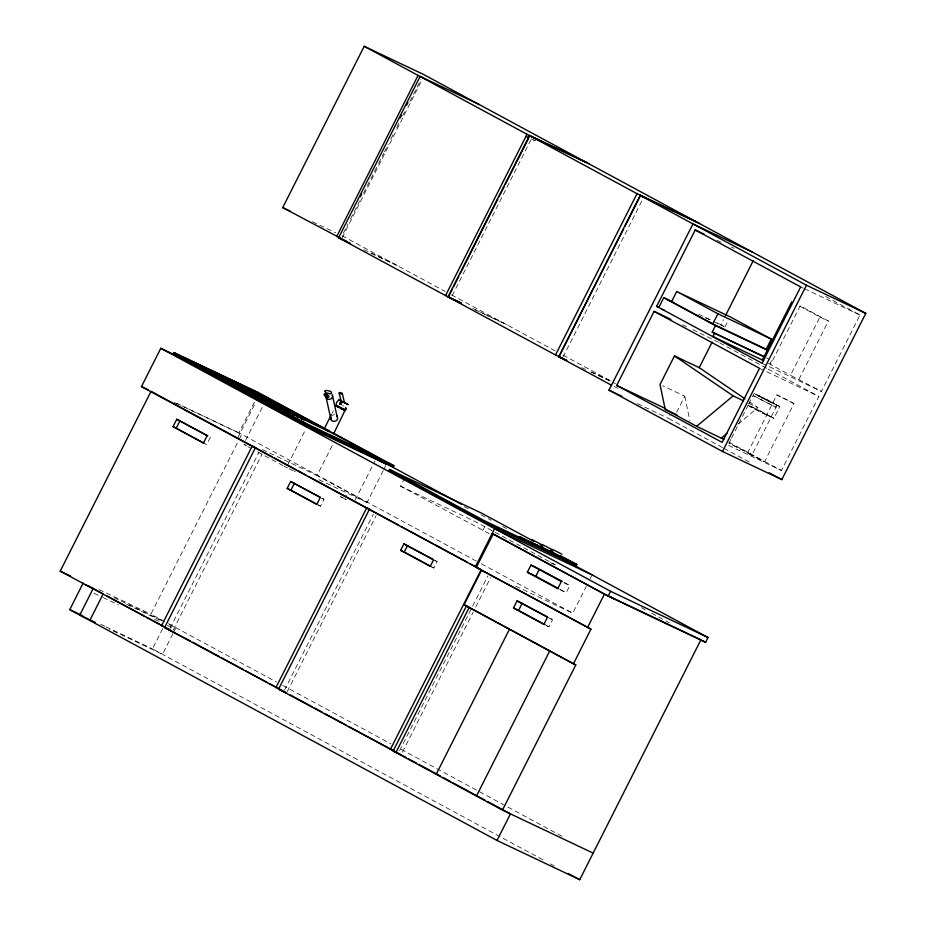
<?xml version="1.0" encoding="UTF-8"?>
<svg xmlns="http://www.w3.org/2000/svg" width="926" height="926" viewBox="0 0 926 926"><rect width="100%" height="100%" fill="white"/><g stroke="black" fill="none" stroke-linecap="round" stroke-linejoin="round"><path stroke-width="0.69" stroke-dasharray="4.63 3.47" d="M210.364 437.199L206.625 444.584L204.484 443.566M476.346 561.11L238.908 432.836L254.384 402.197M237.739 437.882L255.796 402.139M164.643 621.624L150.892 614.181L238.48 440.776M239.128 439.491L241.721 434.352L183.429 406.699M343.349 233.167L347.91 224.138M350.526 218.976L359.647 200.907M363.559 193.164L377.901 164.77M378.549 163.485L383.769 153.16M384.417 151.864L388.33 144.12M390.934 138.969L394.198 132.511M396.803 127.348L400.067 120.901M402.671 115.738L404.627 111.861M409.848 101.536L420.925 79.601M342.145 237.878L421.677 80.446M245.54 440.452L262.752 406.375M542.833 859.768L152.477 648.883L162.698 628.627M170.048 628.349L258.933 452.374M173.197 630.05L262.093 454.076M172.803 633.835L162.501 654.3L109.488 629.148M173.37 632.771L175.905 627.701L169.446 624.633M287.743 464.898L305.8 429.155M332.006 413.401L333.291 410.855M383.19 470.616L367.066 502.529L317.062 475.513L333.186 443.6M318.023 505.006L320.512 506.175L324.007 499.264L321.53 497.922M452.177 295.695L531.316 139.027L535.159 140.856M355.214 500.052L374.972 460.928M383.839 469.332L385.772 465.512M284.479 690.183L373.375 514.196M287.21 691.653L376.106 515.678M489.264 533.631L400.541 486.185L403.921 479.494M431.458 566.886L433.831 568.008L437.095 561.55L434.63 560.218M562.962 357.123L642.482 199.692M482.759 530.552L486.706 522.75M399.604 750.731L487.84 576.041M402.393 752.248L473.117 612.236M475.721 607.097L490.641 577.558M546.421 625.617L548.968 626.821L552.579 619.668L548.782 617.619M560.161 589.816L566.214 592.686L569.826 585.533L563.494 582.107M722.546 447.582L668.306 418.286L670.181 414.593M515.736 586.146L572.731 613.186L586.274 586.378M590.14 578.715L591.436 576.169M676.663 412.325L684.777 396.247L662.634 385.748M723.958 326.427L720.879 324.771L723.472 319.644M724.977 326.982L728.183 320.639M730.892 439.399L728.97 443.184L752.028 454.851L777.122 405.194L771.752 402.139M731.528 438.137L745.569 410.334M746.206 409.072L748.115 405.287L757.109 409.466M748.729 404.072L754.065 393.515L757.757 395.124M747.479 453.115L776.879 394.916L785.746 399.129L793.952 403.551L764.552 461.75L747.479 453.115L764.552 461.75M825.679 296.528L859.976 315.06L821.408 391.42L790.48 375.273L819.915 317.016L796.649 304.446M762.191 412.776L773.893 418.32L779.831 406.56L762.445 397.312M798.964 379.29L828.388 321.033L800.226 305.811L770.791 364.068L770.05 363.675L771.682 360.434L766.485 357.968M728.577 445.429L781.451 470.512L818.862 396.455L768.059 369.011M332.202 415.531L334.529 414.223M737.964 424.224L757.885 407.625L749.666 402.023M793.952 403.551L776.879 394.916M777.122 405.194L773.418 403.586M779.831 406.56L770.964 402.405M752.028 454.851L729.248 443.427M244.094 444.387L245.286 444.92M342.62 405.553L343.87 406.097M753.521 395.761L776.069 407.266L753.289 395.83M767.48 415.346L771.184 416.955L768.129 415.137M531.431 138.923L535.274 140.752M717.164 240.366L721.03 242.195M731.343 247.092L733.924 248.318M800.654 286.921L803.236 288.136M804.52 288.75L859.976 315.06M819.915 317.016L828.388 321.033M698.817 314.296L711.793 320.454M716.99 322.919L720.879 324.771M705.438 317.711L711.955 320.801M713.252 321.426L723.669 326.357M682.485 324.829L687.648 327.272M692.81 329.714L718.518 342.25M762.086 363.281L821.408 391.42M759.54 368.316L818.862 396.455M748.764 403.296L757.885 407.625M312.386 221.684L335.594 232.692M363.849 249.65L395.923 264.859M371.002 253.168L397.937 265.947M472.804 308.508L504.867 323.718M475.246 309.828L482.944 313.474M484.229 314.088L507.321 325.038M591.494 372.055L610.952 381.28M581.76 367.645L585.649 369.486M590.834 371.951L615.477 383.642M614.054 386.443L617.92 388.272M637.354 403.609L668.306 418.286M464.285 506.707L468.174 508.559M400.541 486.185L474.633 521.292L555.588 564.976M550.357 562.58L556.85 565.659M563.772 582.662L569.826 585.533M176.727 403.342L180.616 405.183M181.901 405.796L238.908 432.836M174.366 402.405L178.243 404.245M262.452 449.608L317.062 475.513M318.961 479.703L367.066 502.529M321.519 498.084L324.007 499.264M434.722 560.427L437.095 561.55M547.497 617.26L552.579 619.668M99.07 589.607L150.892 614.181M114.199 597.779L162.027 620.455M126.793 604.4L160.418 620.351M154.526 619.286L160.985 622.353M167.444 625.42L175.199 629.101M93.966 593.265L101.721 596.946M103.017 597.559L118.528 604.909M100.772 624.356L104.65 626.196M105.946 626.809L152.477 648.883M755.917 394.129L760.223 396.305M749.979 405.901L763.881 412.811M294.364 471.334L295.313 471.797M342.307 497.505L340.479 496.683L343.835 498.489M346.312 499.716L344.738 498.94M293.334 470.836L288.715 468.533M758.961 395.599L763.047 397.705M768.129 401.004L772.226 403.111M766.277 414.883L752.039 407.671M765.026 399.534L768.73 401.398M343.152 497.922L344.044 498.373M766.161 399.175L769.819 401.039M761.357 397.671L765.131 399.5M760.107 410.97L767.26 414.559M759.193 411.271L749.18 406.155M345.676 495.144L346.567 495.595M287.523 467.931L284.166 466.195M762.167 397.983L755.118 394.383M344.935 498.825L345.768 499.253M759.436 396.571L754.065 393.515M765.814 413.91L773.893 418.32M283.171 465.674L256.849 451.483M246.686 445.996L243.943 444.468M768.441 363.362L790.48 375.273M719.791 342.933L766.786 368.328M728.889 442.107L781.451 470.512M342.053 235.748L445.047 291.389M451.402 294.827L555.392 351.012M562.973 355.109L611.044 381.072M723.808 448.265L749.03 461.889M481.103 514.844L491.231 520.308M502.61 526.454L506.406 528.503M641.475 607.711L645.272 609.759M651.591 613.174L669.29 622.735M559.883 589.26L566.214 592.686M481.427 563.853L572.731 613.186M247.96 446.679L250.506 448.057M546.433 625.455L548.968 626.821M318.035 504.844L320.512 506.175M431.366 566.677L433.831 568.008M168.405 623.649L276.411 681.999M282.777 685.437L390.899 743.856M401.074 749.354L562.626 836.629M550.461 863.889L554.28 865.96M751.171 407.104L748.115 405.287M684.777 396.247L689.939 421.075"/><path stroke-width="1.39" d="M331.172 417.209C328.927 423.113 340.074 422.511 337.064 416.399L332.422 395.437M339.147 393.041L339.217 392.867A2.755 1.03 18.2 0 1 339.969 392.543L342.284 393.353L344.46 402.66L341.104 401.085L339.147 393.041L341.509 394.048A2.755 1.03 18.2 0 0 342.261 393.735L342.284 393.353M345.664 408.771L345.421 409.917L346.208 408.898L345.687 407.463M593.149 853.124L502.471 810.1L575.787 664.961L573.414 663.838L590.938 629.148L141.446 386.605L160.788 348.303L195.502 364.74M169.389 629.634L60.202 571.168L151.042 391.339L251.004 445.348M332.932 432.836L393.92 465.755L393.342 466.912L309.284 427.083L173.301 353.697L173.891 352.551L257.949 392.381L329.112 430.775M256.051 397.335L256.641 396.178L193.557 362.39L192.978 363.548L196.763 365.585M559.072 557.058L708.031 637.528L705.6 642.355L608.139 596.124L492.181 533.48L604.458 594.064L700.901 639.808L579.722 879.7L497.007 840.461L69.763 609.644L83.19 583.056M200.548 367.124L201.127 365.978L204.912 367.761L264.199 399.766L263.621 400.912M347.181 241.732L282.719 207.609L364.207 46.3L423.529 74.439L865.798 313.37L781.822 479.61L722.5 451.471L608.984 390.147L692.961 223.907L752.282 252.046M176.75 419.258L207.135 435.671L203.407 443.056L173.023 426.643L176.75 419.258L207.829 435.833M204.102 443.218L176.241 428.171L179.968 420.786M89.787 620.466L103.214 593.879L88.19 585.764M223.235 377.877L223.826 376.732L227.611 378.526L286.898 410.519L286.319 411.665M227.02 379.672L227.611 378.526M230.805 381.466L231.384 380.308L235.169 382.102L294.468 414.096L293.878 415.253M238.376 385.054L238.954 383.896L242.739 385.691L302.026 417.684L301.448 418.841M242.161 386.848L242.739 385.691M245.934 388.631L246.524 387.485L250.298 389.279L309.597 421.272L246.524 387.485M252.555 394.557L323.162 428.009L254.384 390.899L183.776 357.436L252.555 394.557L251.976 395.715L209.45 372.761M253.805 392.045L254.384 390.899M257.37 393.527L257.949 392.381M336.601 236.72L418.089 75.411L364.207 46.3M461.252 303.022L445.545 295.579L338.615 237.808L420.103 76.499L527.033 134.27L586.355 162.409M360.341 196.787L361.649 194.205M400.101 118.065L401.409 115.484M406.618 105.159L407.926 102.578M259.836 399.129L260.414 397.972L201.127 365.978M267.44 402.59L265.299 401.328L331.288 432.558L376.847 457.085L306.911 423.842L267.44 402.59L267.984 401.56L208.697 369.555L271.769 403.342L271.191 404.5M161.425 625.86L252.266 446.031L255.68 447.652M274.964 406.294L275.554 405.137L216.256 373.143L279.328 406.931L278.749 408.088M282.696 690.923L164.585 627.562L255.414 447.733M282.534 409.882L283.113 408.725L223.826 376.732M290.104 413.459L290.683 412.313L231.384 380.308M297.663 417.047L298.241 415.89L238.954 383.896M309.284 427.083L309.863 425.925L173.891 352.551M290.671 481.497L320.269 497.493L316.773 504.415L287.176 488.419L290.671 481.497L320.303 497.262M316.808 504.184L290.903 490.19L294.399 483.268M345.039 410.334L333.765 433.553L324.274 428.761L331.358 414.686M337.504 405.958C333.673 404.894 338.997 397.161 341.763 401.143M338.858 399.8L342.273 401.699L340.837 404.338L339.749 403.771L341.104 401.085M339.749 403.771L341.185 401.132M445.545 295.579L527.033 134.27M566.862 360.364L555.519 354.982L447.999 296.899L529.475 135.59L588.797 163.728M449.075 295.66L452.316 289.236M453.624 286.666L458.81 276.399M460.106 273.83L497.725 199.345M499.021 196.775L504.219 186.508M505.515 183.938L528.862 137.708L525.98 136.342M275.867 687.682L366.708 507.853L370.122 509.474M397.161 752.769L278.599 689.152L369.428 509.323L308.532 476.427M560.404 555.669L576.852 564.547L576.308 565.612L483.847 521.801L388.978 470.616L389.522 469.54L481.983 513.351L533.851 541.34M403.933 543.875L433.542 559.86L430.277 566.33L400.669 550.333L403.933 543.875L433.403 559.559M430.139 566.018L404.234 552.023L407.498 545.564M555.519 354.982L637.007 193.673L529.475 135.59M611.473 385.216L558.748 356.73L640.225 195.421L699.547 223.56M623.615 228.919L559.072 356.672L562.302 358.42M624.911 226.338L640.56 195.363L643.79 197.111M483.847 521.801L484.391 520.736L389.522 469.54M475.269 566.955L494.623 528.653L592.084 574.884M493.199 533.966L476.288 567.441L590.938 629.148M390.332 749.528L481.173 569.698L469.748 563.517M573.414 663.838L464.076 604.771L481.601 570.08M502.471 810.1L393.133 751.032L466.449 605.893L464.076 604.771M395.923 752.549L469.239 607.41L466.866 606.275M654.115 311.368L759.54 368.316L722.13 442.373L616.704 385.424L654.115 311.368L670.887 319.32M695.241 229.961L800.654 286.921L762.086 363.281L656.661 306.321L695.241 229.961L704.258 234.243M671.558 301.367L663.768 297.674L658.872 307.374L656.661 306.321M530.957 565.091L561.353 581.505L557.741 588.658L527.345 572.245L530.957 565.091L538.226 568.541M517.102 600.847L547.497 617.26L543.875 624.413L513.49 608L517.102 600.847L547.509 616.936M676.709 291.505L671.582 301.656L712.777 323.915L717.905 313.764L676.709 291.505L730.105 316.831L771.3 339.09L766.172 349.241L768.314 350.398M545.171 624.772L518.572 610.408L522.183 603.254M558.61 588.577L535.818 576.261L539.43 569.108L562.221 581.424M436.181 774.298L509.497 629.159L507.124 628.025M551.757 550.958L552.556 549.396L561.908 554.211M744.979 398.828L699.223 367.645L674.475 355.908L660.03 384.51L665.192 409.338L696.63 426.319L723.877 439.41M476.439 796.047L549.755 650.897L547.382 649.774M763.892 356.741L712.21 332.075L715.474 325.616L663.768 297.674M714.559 333.337L712.927 336.578L763.556 360.596M699.223 367.645L712.152 342.064M725.417 315.801L753.266 260.669M587.547 627.539L604.458 594.064M608.139 596.124L610.57 591.297L160.788 348.303M497.007 840.461L510.434 813.885L487.551 801.522M762.318 360.052L791.753 301.795M722.5 451.471L806.477 285.231L640.225 195.421M696.63 426.319L733.137 395.888L743.555 400.831M721.377 438.056L726.91 433.449M326.762 396.941C326.913 394.314 323.255 395.958 327.353 397.277C332.538 397.428 322.942 391.131 325.431 394.314M540.83 547.011L529.915 541.687L538.4 545.703M561.503 556.804L550.588 551.479L553.713 552.845M345.352 409.894L344.345 409.408M345.375 410.577L344.055 409.975M324.262 428.726L329.621 431.285M327.202 430.37L329.621 431.4M342.273 401.699L348.384 404.65L344.229 402.382M336.809 406.144L335.872 405.75L336.647 406.213M343.546 409.037L344.727 409.616M343.257 409.605L344.437 410.183M418.089 75.411L479.425 104.638M637.007 193.673L696.329 221.812M806.477 285.231L865.798 313.37M717.905 313.764L771.3 339.09M667.854 299.885L674.186 302.895M709.05 322.144L766.172 349.241M715.474 325.616L767.399 350.248M712.21 332.075L764.135 356.707M662.298 309.365L664.509 310.418M282.719 207.609L290.463 211.278M338.615 237.808L350.479 243.434M447.999 296.899L450.881 298.265L448.427 296.945M452.154 298.878L461.136 303.126M558.748 356.73L566.191 360.26M616.704 385.424L665.713 408.667M665.192 409.338L676.918 414.894M608.984 390.147L621.878 396.259M173.301 353.697L184.945 359.219M187.527 360.445L193.997 363.501M208.223 370.25L215.978 373.919M226.326 378.827L231.5 381.269M250.9 390.471L254.777 392.3M192.18 362.853L183.186 358.594L206.949 371.419M237.114 384.14L240.968 385.968M256.641 396.178L193.557 362.39M260.414 397.972L264.199 399.766M267.984 401.56L271.769 403.342M275.554 405.137L279.328 406.931M283.113 408.725L286.898 410.519M290.683 412.313L294.468 414.096M298.241 415.89L302.026 417.684M271.387 406.375L257.081 399.592L307.085 426.608L386.42 464.227L376.407 458.833M309.863 425.925L393.92 465.755M388.978 470.616L402 476.786M531.871 539.592L541.235 544.419M542.208 544.488L551.572 549.315M484.391 520.736L576.852 564.547M515.307 536.293L486.706 522.75L462.676 509.775M517.9 537.531L534.8 545.53M537.404 546.768L560.797 557.846M610.57 591.297L708.031 637.528M141.446 386.605L148.229 389.823M527.345 572.245L535.818 576.261M173.023 426.643L176.241 428.171M287.176 488.419L290.903 490.19M400.669 550.333L404.234 552.023M513.49 608L518.572 610.408M60.202 571.168L70.573 576.088M85.238 584.7L93.213 588.473L79.786 615.061L95.297 622.411M164.585 627.562L190.247 640.908M278.599 689.152L286.562 692.937L283.831 691.467M393.133 751.032L401.097 754.817M69.763 609.644L82.68 615.778M342.574 408.563L343.847 409.199M342.284 409.13L343.546 409.767M342.77 408.667L339.09 406.815M341.196 408.597L342.47 409.246M340.305 407.44L341.555 408.077M341.266 408.644L338.8 407.394M339.83 403.805L340.918 404.373M338.002 406.248L339.275 406.896M337.724 406.827L338.985 407.475M337.11 405.773L338.303 406.387M336.832 406.352L338.013 406.954M420.96 76.777L422.985 77.865M339.483 238.086L341.497 239.174M769.205 472.792L781.822 479.61M540.171 544.743L542.705 546.109M550.287 550.206L552.822 551.572M381.906 460.731L393.342 466.912M563.656 558.795L569.988 562.209M572.511 563.564L576.308 565.612M378.838 459.678L461.345 504.253M301.448 418.587L303.971 419.953M249.742 393.932L252.266 395.286M203.072 368.988L210.642 373.074M218.212 377.16L224.52 380.563M227.044 381.929L252.266 395.541M404.488 478.383L407.023 479.737M409.547 481.103L417.14 485.201M419.663 486.567L431.053 492.713M433.576 494.079L436.111 495.445M438.646 496.811L455.083 505.677M457.618 507.043L460.141 508.409M702.07 640.445L705.6 642.355M610.222 596.795L614.91 599.342M252.266 446.031L271.862 456.611M274.385 457.976L295.892 469.598M298.415 470.964L306.008 475.061M370.701 510.018L398.643 525.1M401.178 526.477L432.928 543.631M435.463 544.997L467.202 562.151M466.449 605.893L575.787 664.961M107.034 595.95L143.935 615.883M146.482 617.26L171.495 630.768M192.782 642.274L219.335 656.615M221.87 657.981L243.364 669.602M245.899 670.968L267.394 682.578M269.917 683.944L282.569 690.773M290.37 694.998L311.958 706.654M314.493 708.031L322.121 712.14M324.656 713.518L346.243 725.174M348.778 726.551L406.178 757.561M408.725 758.938L416.353 763.059M418.899 764.425L440.51 776.104M443.056 777.481L450.684 781.602M453.219 782.979L485.004 800.145M568.275 873.519L579.722 879.7M336.207 405.993L337.214 406.526M332.804 432.951L333.765 433.553M674.475 355.908L733.137 395.888M325.929 396.073C329.853 398.006 323.799 392.89 325.929 396.073A3.322 2.824 -12.1 0 0 329.864 399.256A3.322 2.824 -12.1 0 0 332.052 394.789M326.265 396.536L325.871 395.888M336.624 415.473L337.064 416.399M326.126 397.532L330.999 419.594M324.945 391.096L325.732 392.751L329.945 393.747A6.135 2.246 18.5 0 0 331.658 393.099L330.871 391.432L326.658 390.436A6.135 2.246 18.5 0 0 324.945 391.096M520.354 537.045L519.579 536.791L530.482 542.115L520.354 537.045M541.027 546.838L540.252 546.583L551.167 551.908L541.027 546.838M324.563 395.471A2.685 1.019 36.7 0 0 328.406 397.462A2.685 1.019 36.7 0 0 326.056 394.383A2.685 1.019 36.7 0 0 324.563 395.471"/></g></svg>
